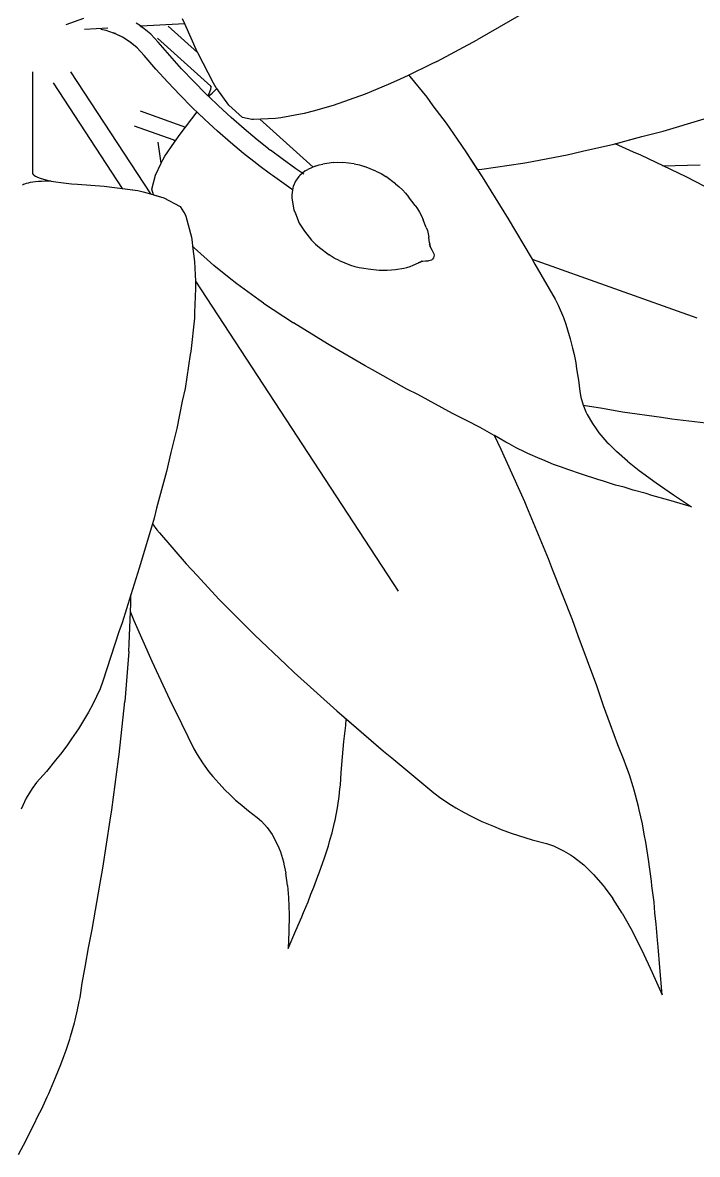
# Model space of a CAD drawing. Header units: metres. Extents: x 244.4 to 340.3, y -4.1 to 64.3.
# Drawn here: x 251.7804 to 252.0138, y 55.7375 to 56.1288 of the extents above; entities that cross this region are included whole.
import ezdxf

# ---------------------------------------------------------------- set-up
doc = ezdxf.new("R2010")
doc.units = ezdxf.units.M
doc.layers.add('Edges', color=7, linetype='Continuous')

msp = doc.modelspace()

# ---------------------------------------------------------------- linework, layer by layer
at = {"layer": 'Edges'}
for p, q in [((251.79543, 56.12818), (251.80155, 56.13038)), ((251.95283, 56.13167), (251.93764, 56.1229)), ((251.80989, 56.12693), (251.80177, 56.12648)), ((251.80744, 56.12651), (251.80911, 56.12616)), ((251.82117, 56.12767), (251.81968, 56.12863)), ((251.8213, 56.12757), (251.82089, 56.12755)), ((251.82117, 56.12767), (251.82185, 56.12716)), ((251.83646, 56.12842), (251.8213, 56.12757)), ((251.8213, 56.12757), (251.82185, 56.12716)), ((251.82466, 56.12481), (251.82185, 56.12716)), ((251.84088, 56.11846), (251.83071, 56.12758)), ((251.83646, 56.12842), (251.83568, 56.13017)), ((251.84088, 56.11846), (251.83646, 56.12842)), ((251.80911, 56.12616), (251.81171, 56.12532)), ((251.81489, 56.12379), (251.81171, 56.12532)), ((251.81489, 56.12379), (251.81201, 56.12518)), ((251.8125, 56.12501), (251.81201, 56.12518)), ((251.81755, 56.12208), (251.81489, 56.12379)), ((251.82724, 56.12209), (251.82466, 56.12481)), ((251.82698, 56.12342), (251.84541, 56.10686)), ((251.92369, 56.11541), (251.93764, 56.1229)), ((251.81755, 56.12208), (251.81718, 56.12239)), ((251.81993, 56.12009), (251.81755, 56.12208)), ((251.81786, 56.12188), (251.81755, 56.12208)), ((251.82246, 56.11741), (251.81993, 56.12009)), ((251.83126, 56.11742), (251.82724, 56.12209)), ((251.82648, 56.11275), (251.82246, 56.11741)), ((251.83536, 56.11289), (251.83126, 56.11742)), ((251.84093, 56.11834), (251.84088, 56.11846)), ((251.84634, 56.10786), (251.84093, 56.11834)), ((251.92369, 56.11541), (251.92145, 56.11435)), ((251.78388, 56.07646), (251.78388, 56.11177)), ((251.79695, 56.11183), (251.82461, 56.06961)), ((251.83059, 56.10821), (251.82648, 56.11275)), ((251.83953, 56.10848), (251.83536, 56.11289)), ((251.92145, 56.11435), (251.91393, 56.11068)), ((251.8149, 56.07145), (251.79102, 56.10795)), ((251.83477, 56.10379), (251.83059, 56.10821)), ((251.84377, 56.1042), (251.83953, 56.10848)), ((251.84541, 56.10686), (251.84546, 56.10676)), ((251.84734, 56.1063), (251.84634, 56.10786)), ((251.90676, 56.10744), (251.89883, 56.10403)), ((251.91077, 56.10913), (251.90676, 56.10744)), ((251.91393, 56.11068), (251.91077, 56.10913)), ((251.91393, 56.11068), (251.9143, 56.11021)), ((251.9143, 56.11021), (251.92019, 56.103)), ((251.83902, 56.0995), (251.83477, 56.10379)), ((251.84448, 56.10352), (251.84377, 56.1042)), ((251.84448, 56.10352), (251.84457, 56.10368)), ((251.84475, 56.10326), (251.84448, 56.10352)), ((251.84457, 56.10368), (251.84498, 56.10451)), ((251.84475, 56.10326), (251.84527, 56.10382)), ((251.84809, 56.10005), (251.84475, 56.10326)), ((251.84498, 56.10451), (251.84528, 56.10524)), ((251.84527, 56.10382), (251.84589, 56.10446)), ((251.84528, 56.10524), (251.84547, 56.10585)), ((251.84554, 56.10635), (251.84546, 56.10676)), ((251.84547, 56.10585), (251.84554, 56.10635)), ((251.84589, 56.10446), (251.84651, 56.10505)), ((251.84651, 56.10505), (251.8471, 56.10558)), ((251.8471, 56.10558), (251.84757, 56.10598)), ((251.84757, 56.10598), (251.84734, 56.1063)), ((251.8517, 56.10026), (251.84757, 56.10598)), ((251.89883, 56.10403), (251.88783, 56.10011)), ((251.92019, 56.103), (251.9223, 56.10007)), ((251.84336, 56.09533), (251.83902, 56.0995)), ((251.85248, 56.09602), (251.84809, 56.10005)), ((251.85645, 56.09597), (251.8517, 56.10026)), ((251.88783, 56.10011), (251.88085, 56.09817)), ((251.9223, 56.10007), (251.92683, 56.09408)), ((251.82098, 56.09829), (251.83668, 56.09271)), ((251.83482, 56.0903), (251.84077, 56.09798)), ((251.84336, 56.09533), (251.8407, 56.09789)), ((251.84776, 56.09129), (251.84336, 56.09533)), ((251.85695, 56.09212), (251.85248, 56.09602)), ((251.85967, 56.09535), (251.85645, 56.09597)), ((251.86022, 56.09529), (251.85967, 56.09535)), ((251.86786, 56.0957), (251.86022, 56.09529)), ((251.86239, 56.0954), (251.88091, 56.07878)), ((251.86967, 56.0959), (251.86786, 56.0957)), ((251.87774, 56.09735), (251.86967, 56.0959)), ((251.88085, 56.09817), (251.87774, 56.09735)), ((252.00193, 56.09131), (252.0161, 56.09559)), ((251.83249, 56.08826), (251.81911, 56.09303)), ((251.85224, 56.08738), (251.84776, 56.09129)), ((251.86149, 56.08834), (251.85695, 56.09212)), ((251.92683, 56.09408), (251.93063, 56.08846)), ((251.99453, 56.08941), (252.00193, 56.09131)), ((251.82833, 56.08027), (251.82724, 56.08747)), ((251.82957, 56.08264), (251.83289, 56.08749)), ((251.83324, 56.08799), (251.83249, 56.08826)), ((251.83279, 56.08815), (251.83289, 56.08749)), ((251.83289, 56.08749), (251.83482, 56.0903)), ((251.8568, 56.08359), (251.85224, 56.08738)), ((251.86543, 56.0852), (251.86149, 56.08834)), ((251.93063, 56.08846), (251.93371, 56.08413)), ((251.98489, 56.08678), (251.99453, 56.08941)), ((251.98528, 56.08688), (251.99453, 56.08941)), ((251.86143, 56.07994), (251.8568, 56.08359)), ((251.86543, 56.0852), (251.86611, 56.0847)), ((251.87012, 56.08168), (251.86611, 56.0847)), ((251.93371, 56.08413), (251.93761, 56.07805)), ((251.93371, 56.08413), (251.93929, 56.07544)), ((251.96873, 56.08308), (251.97407, 56.08435)), ((251.97407, 56.08435), (251.98489, 56.08678)), ((251.99169, 56.08405), (251.98528, 56.08688)), ((251.99419, 56.08296), (251.99169, 56.08405)), ((251.8263, 56.07608), (251.82833, 56.08027)), ((251.82833, 56.08027), (251.82886, 56.08137)), ((251.82886, 56.08137), (251.82957, 56.08264)), ((251.8621, 56.07943), (251.86143, 56.07994)), ((251.86613, 56.07641), (251.8621, 56.07943)), ((251.87488, 56.07829), (251.87012, 56.08168)), ((251.8816, 56.07921), (251.88288, 56.07966)), ((251.88288, 56.07966), (251.88422, 56.0799)), ((251.88773, 56.08047), (251.88422, 56.0799)), ((251.88773, 56.08047), (251.88939, 56.08054)), ((251.88939, 56.08054), (251.89107, 56.0804)), ((251.89504, 56.07998), (251.89107, 56.0804)), ((251.89504, 56.07998), (251.89687, 56.0796)), ((251.89687, 56.0796), (251.89865, 56.07901)), ((251.93916, 56.07819), (251.95343, 56.08021)), ((251.95343, 56.08021), (251.95476, 56.08047)), ((251.95476, 56.08047), (251.96873, 56.08308)), ((252.00984, 56.07544), (251.99419, 56.08296)), ((252.00173, 56.07934), (252.01468, 56.07962)), ((251.78419, 56.07613), (251.78388, 56.07646)), ((251.78425, 56.07607), (251.78419, 56.07613)), ((251.78425, 56.07607), (251.78481, 56.0757)), ((251.78481, 56.0757), (251.78556, 56.07534)), ((251.8251, 56.07119), (251.8263, 56.07608)), ((251.86681, 56.0759), (251.86613, 56.07641)), ((251.87158, 56.0725), (251.86681, 56.0759)), ((251.8759, 56.07561), (251.87471, 56.074)), ((251.87759, 56.07646), (251.87488, 56.07829)), ((251.8759, 56.07561), (251.87622, 56.07598)), ((251.87815, 56.07754), (251.87622, 56.07598)), ((251.87815, 56.07754), (251.87896, 56.07803)), ((251.8816, 56.07921), (251.87896, 56.07803)), ((251.90258, 56.07747), (251.89865, 56.07901)), ((251.90258, 56.07747), (251.90434, 56.07665)), ((251.90434, 56.07665), (251.906, 56.07564)), ((251.90939, 56.07311), (251.906, 56.07564)), ((251.93761, 56.07805), (251.93916, 56.07819)), ((251.78064, 56.07281), (251.78033, 56.07262)), ((251.78107, 56.073), (251.78064, 56.07281)), ((251.78161, 56.07317), (251.78107, 56.073)), ((251.78227, 56.07334), (251.78161, 56.07317)), ((251.78303, 56.07349), (251.78227, 56.07334)), ((251.78388, 56.07363), (251.78303, 56.07349)), ((251.78481, 56.07375), (251.78388, 56.07363)), ((251.78582, 56.07385), (251.78481, 56.07375)), ((251.78556, 56.07534), (251.78648, 56.07499)), ((251.78688, 56.07393), (251.78582, 56.07385)), ((251.78648, 56.07499), (251.78759, 56.07465)), ((251.78799, 56.07399), (251.78688, 56.07393)), ((251.78759, 56.07465), (251.78886, 56.07434)), ((251.78913, 56.07403), (251.78799, 56.07399)), ((251.78886, 56.07434), (251.79028, 56.07404)), ((251.79028, 56.07404), (251.78913, 56.07403)), ((251.79028, 56.07404), (251.79186, 56.07377)), ((251.79186, 56.07377), (251.79356, 56.07352)), ((251.79356, 56.07352), (251.79538, 56.0733)), ((251.79538, 56.0733), (251.79731, 56.07311)), ((251.79731, 56.07311), (251.79934, 56.07295)), ((251.79934, 56.07295), (251.80858, 56.07229)), ((251.80858, 56.07229), (251.82027, 56.07074)), ((251.87374, 56.07104), (251.87158, 56.0725)), ((251.87382, 56.07167), (251.87351, 56.06921)), ((251.87382, 56.07167), (251.87374, 56.07104)), ((251.87397, 56.07214), (251.87382, 56.07167)), ((251.87471, 56.074), (251.87397, 56.07214)), ((251.90939, 56.07311), (251.91059, 56.07206)), ((251.91059, 56.07206), (251.91172, 56.07096)), ((251.93929, 56.07544), (251.94086, 56.07312)), ((251.94086, 56.07312), (251.9483, 56.06102)), ((252.02619, 56.06703), (252.00984, 56.07544)), ((251.8149, 56.07145), (251.82027, 56.07074)), ((251.82027, 56.07074), (251.82208, 56.07034)), ((251.82208, 56.07034), (251.82461, 56.06961)), ((251.82461, 56.06961), (251.82924, 56.06827)), ((251.82569, 56.0693), (251.8251, 56.07119)), ((251.82569, 56.0693), (251.82924, 56.06827)), ((251.82924, 56.06827), (251.83488, 56.06527)), ((251.87351, 56.06921), (251.87353, 56.06826)), ((251.87353, 56.06826), (251.87392, 56.0654)), ((251.87387, 56.07095), (251.87374, 56.07104)), ((251.91172, 56.07096), (251.91278, 56.06979)), ((251.91278, 56.06979), (251.91378, 56.06855)), ((251.91609, 56.06558), (251.91378, 56.06855)), ((251.83488, 56.06527), (251.83656, 56.06245)), ((251.87392, 56.0654), (251.8742, 56.06407)), ((251.8742, 56.06407), (251.8747, 56.0628)), ((251.91609, 56.06558), (251.9169, 56.06442)), ((251.9169, 56.06442), (251.91764, 56.06322)), ((251.83656, 56.06245), (251.8368, 56.06194)), ((251.8368, 56.06194), (251.83872, 56.05462)), ((251.8747, 56.0628), (251.87607, 56.05952)), ((251.91764, 56.06322), (251.9183, 56.06197)), ((251.9183, 56.06197), (251.91887, 56.06067)), ((251.91999, 56.05798), (251.91887, 56.06067)), ((251.9483, 56.06102), (251.95625, 56.04765)), ((251.87607, 56.05952), (251.87689, 56.05807)), ((251.87689, 56.05807), (251.87789, 56.05672)), ((251.87789, 56.05672), (251.88034, 56.05357)), ((251.91999, 56.05798), (251.92038, 56.0569)), ((251.92038, 56.0569), (251.92067, 56.05579)), ((251.83872, 56.05462), (251.839, 56.05285)), ((251.839, 56.05285), (251.83917, 56.05152)), ((251.88034, 56.05357), (251.88163, 56.05221)), ((251.88163, 56.05221), (251.88307, 56.05101)), ((251.92067, 56.05579), (251.92088, 56.05466)), ((251.92115, 56.05265), (251.92088, 56.05466)), ((251.92107, 56.0527), (251.92115, 56.05207)), ((251.92115, 56.05265), (251.92119, 56.05208)), ((251.92123, 56.0519), (251.92115, 56.05207)), ((251.83969, 56.05098), (251.83917, 56.05152)), ((251.83917, 56.05152), (251.83986, 56.04625)), ((251.84651, 56.04482), (251.83969, 56.05098)), ((251.88307, 56.05101), (251.88645, 56.04848)), ((251.88807, 56.04741), (251.88645, 56.04848)), ((251.92123, 56.0519), (251.92121, 56.05184)), ((251.92121, 56.05184), (251.92126, 56.05127)), ((251.92121, 56.05184), (251.92146, 56.05111)), ((251.92146, 56.05111), (251.92177, 56.05035)), ((251.92146, 56.05111), (251.9219, 56.0502)), ((251.9219, 56.0502), (251.92242, 56.04933)), ((251.92242, 56.04933), (251.92261, 56.04888)), ((251.92261, 56.04888), (251.92267, 56.04839)), ((251.92267, 56.04839), (251.92261, 56.0479)), ((251.83986, 56.04625), (251.84004, 56.04156)), ((251.85183, 56.04059), (251.84651, 56.04482)), ((251.8898, 56.04654), (251.88807, 56.04741)), ((251.8898, 56.04654), (251.89375, 56.04499)), ((251.89375, 56.04499), (251.89526, 56.04452)), ((251.89526, 56.04452), (251.89679, 56.04415)), ((251.91218, 56.04395), (251.91331, 56.04419)), ((251.91331, 56.04419), (251.9144, 56.04453)), ((251.9144, 56.04453), (251.91547, 56.04495)), ((251.91547, 56.04495), (251.91732, 56.04578)), ((251.91724, 56.04582), (251.91801, 56.04611)), ((251.91732, 56.04578), (251.91783, 56.04604)), ((251.91801, 56.04611), (251.91804, 56.04615)), ((251.91804, 56.04615), (251.91856, 56.04641)), ((251.91804, 56.04615), (251.91881, 56.04633)), ((251.91881, 56.04633), (251.91956, 56.04646)), ((251.91881, 56.04633), (251.91981, 56.04643)), ((251.91981, 56.04643), (251.92081, 56.04645)), ((251.9213, 56.04653), (251.92081, 56.04645)), ((251.92175, 56.04673), (251.9213, 56.04653)), ((251.92213, 56.04704), (251.92175, 56.04673)), ((251.92243, 56.04744), (251.92213, 56.04704)), ((251.92261, 56.0479), (251.92243, 56.04744)), ((251.95625, 56.04765), (251.95659, 56.04704)), ((251.95659, 56.04704), (251.95753, 56.04531)), ((251.95659, 56.04704), (252.01359, 56.02674)), ((251.95753, 56.04531), (251.96458, 56.03314)), ((251.84004, 56.04156), (251.84012, 56.0394)), ((251.8545, 56.03845), (251.85183, 56.04059)), ((251.89679, 56.04415), (251.89835, 56.04386)), ((251.89835, 56.04386), (251.89993, 56.04367)), ((251.89993, 56.04367), (251.90367, 56.04327)), ((251.90367, 56.04327), (251.90508, 56.04318)), ((251.90508, 56.04318), (251.9065, 56.04319)), ((251.9065, 56.04319), (251.9079, 56.04329)), ((251.9079, 56.04329), (251.9093, 56.04349)), ((251.9093, 56.04349), (251.91218, 56.04395)), ((251.8402, 56.03692), (251.83984, 56.02861)), ((251.84012, 56.0394), (251.8402, 56.03692)), ((251.84012, 56.0394), (251.91022, 55.93227)), ((251.86211, 56.03299), (251.8545, 56.03845)), ((251.86368, 56.03183), (251.86211, 56.03299)), ((251.96458, 56.03314), (251.96561, 56.03115)), ((251.83984, 56.02861), (251.83977, 56.02659)), ((251.86368, 56.03183), (251.87408, 56.02496)), ((251.96561, 56.03115), (251.96742, 56.02687)), ((251.83977, 56.02659), (251.83854, 56.01512)), ((251.88583, 56.0177), (251.87408, 56.02496)), ((251.96742, 56.02687), (251.96827, 56.02453)), ((251.96827, 56.02453), (251.96887, 56.02254)), ((251.96887, 56.02254), (251.9698, 56.0195)), ((251.88693, 56.01708), (251.88583, 56.0177)), ((251.89889, 56.01009), (251.88693, 56.01708)), ((251.9698, 56.0195), (251.97058, 56.01622)), ((251.83835, 56.01404), (251.83653, 56.00235)), ((251.83854, 56.01512), (251.83835, 56.01404)), ((251.97058, 56.01622), (251.97111, 56.01406)), ((251.97111, 56.01406), (251.97167, 56.0112)), ((251.90136, 56.00877), (251.89889, 56.01009)), ((251.97167, 56.0112), (251.97198, 56.00913)), ((251.97198, 56.00913), (251.97261, 56.00523)), ((251.91329, 56.0021), (251.90136, 56.00877)), ((251.97261, 56.00523), (251.97305, 56.00126)), ((251.83653, 56.00235), (251.83556, 55.99787)), ((251.91704, 56.00018), (251.91329, 56.0021)), ((251.97305, 56.00126), (251.97343, 55.99927)), ((251.83556, 55.99787), (251.83374, 55.98852)), ((251.92907, 55.99368), (251.91704, 56.00018)), ((251.97343, 55.99927), (251.97425, 55.99659)), ((251.93389, 55.99129), (251.92907, 55.99368)), ((251.97425, 55.99659), (251.98091, 55.99548)), ((251.97425, 55.99659), (251.97434, 55.99629)), ((251.97434, 55.99629), (251.9752, 55.99423)), ((251.9752, 55.99423), (251.97565, 55.99327)), ((251.98091, 55.99548), (251.98785, 55.99425)), ((251.98785, 55.99425), (252.00135, 55.99236)), ((251.93861, 55.9888), (251.93389, 55.99129)), ((251.97565, 55.99327), (251.97747, 55.99015)), ((251.97747, 55.99015), (251.97872, 55.98837)), ((252.00135, 55.99236), (252.00487, 55.99182)), ((252.00487, 55.99182), (252.02276, 55.98974)), ((251.83374, 55.98852), (251.83166, 55.98015)), ((251.94352, 55.98606), (251.93861, 55.9888)), ((251.94358, 55.98603), (251.94352, 55.98606)), ((251.94592, 55.98122), (251.94358, 55.98603)), ((251.94747, 55.98374), (251.94358, 55.98603)), ((251.97872, 55.98837), (251.97973, 55.987)), ((251.97973, 55.987), (251.98248, 55.9838)), ((251.94865, 55.98313), (251.94747, 55.98374)), ((251.95113, 55.98174), (251.94865, 55.98313)), ((251.95421, 55.98027), (251.95113, 55.98174)), ((251.98248, 55.9838), (251.9831, 55.98317)), ((251.9831, 55.98317), (251.9858, 55.98048)), ((251.83166, 55.98015), (251.83017, 55.97357)), ((251.95408, 55.96309), (251.94592, 55.98122)), ((251.95508, 55.97983), (251.95421, 55.98027)), ((251.95938, 55.97793), (251.95508, 55.97983)), ((251.96028, 55.9776), (251.95938, 55.97793)), ((251.98962, 55.97712), (251.9858, 55.98048)), ((251.96402, 55.97605), (251.96028, 55.9776)), ((251.9668, 55.97508), (251.96402, 55.97605)), ((251.96894, 55.97424), (251.9668, 55.97508)), ((251.97367, 55.97266), (251.96894, 55.97424)), ((251.98962, 55.97712), (251.99361, 55.97396)), ((251.99361, 55.97396), (251.99946, 55.96971)), ((251.83017, 55.97357), (251.82669, 55.96093)), ((251.97965, 55.9707), (251.97367, 55.97266)), ((251.9809, 55.97037), (251.97965, 55.9707)), ((251.98549, 55.9689), (251.9809, 55.97037)), ((251.9884, 55.96815), (251.98549, 55.9689)), ((251.99159, 55.96712), (251.9884, 55.96815)), ((251.99608, 55.96595), (251.99159, 55.96712)), ((251.99797, 55.96532), (251.99608, 55.96595)), ((251.99946, 55.96971), (252.00553, 55.96556)), ((251.95475, 55.96141), (251.95408, 55.96309)), ((252.00389, 55.96373), (251.99797, 55.96532)), ((252.01172, 55.96143), (252.00389, 55.96373)), ((252.00553, 55.96556), (252.01172, 55.96143)), ((251.82669, 55.96093), (251.82582, 55.95748)), ((251.96229, 55.94345), (251.95475, 55.96141)), ((251.82523, 55.95546), (251.8207, 55.94018)), ((251.82582, 55.95748), (251.82523, 55.95546)), ((251.82523, 55.95546), (251.82678, 55.95347)), ((251.82678, 55.95347), (251.82768, 55.95245)), ((251.82768, 55.95245), (251.83692, 55.94165)), ((251.96368, 55.93977), (251.96229, 55.94345)), ((251.8207, 55.94018), (251.81784, 55.93101)), ((251.83692, 55.94165), (251.84069, 55.93766)), ((251.97057, 55.92228), (251.96368, 55.93977)), ((251.84069, 55.93766), (251.8482, 55.92951)), ((251.81784, 55.93101), (251.81481, 55.92132)), ((251.81781, 55.92786), (251.81784, 55.93101)), ((251.81717, 55.91412), (251.81781, 55.92786)), ((251.8482, 55.92951), (251.8553, 55.92247)), ((251.81768, 55.92508), (251.81773, 55.92496)), ((251.81773, 55.92496), (251.81885, 55.92213)), ((251.81481, 55.92132), (251.81367, 55.91813)), ((251.81885, 55.92213), (251.82506, 55.90803)), ((251.8553, 55.92247), (251.86064, 55.91701)), ((251.97251, 55.91681), (251.97057, 55.92228)), ((251.81367, 55.91813), (251.80815, 55.90115)), ((251.86064, 55.91701), (251.87144, 55.90688)), ((251.97898, 55.89951), (251.97251, 55.91681)), ((251.81706, 55.9114), (251.81572, 55.89409)), ((251.81706, 55.9114), (251.81717, 55.91412)), ((251.82506, 55.90803), (251.832, 55.89318)), ((251.87144, 55.90688), (251.87426, 55.90415)), ((251.87426, 55.90415), (251.88907, 55.89088)), ((251.80815, 55.90115), (251.80714, 55.89848)), ((251.9813, 55.89263), (251.97898, 55.89951)), ((251.80714, 55.89848), (251.80463, 55.89313)), ((251.80463, 55.89313), (251.80314, 55.89035)), ((251.81378, 55.8758), (251.81572, 55.89409)), ((251.832, 55.89318), (251.83328, 55.89068)), ((251.98369, 55.88597), (251.9813, 55.89263)), ((251.80177, 55.88809), (251.79969, 55.88464)), ((251.80314, 55.89035), (251.80177, 55.88809)), ((251.83328, 55.89068), (251.83964, 55.87773)), ((251.88907, 55.89088), (251.90523, 55.87694)), ((251.89211, 55.88574), (251.8923, 55.88809)), ((251.8923, 55.88809), (251.90523, 55.87694)), ((251.79969, 55.88464), (251.79725, 55.88113)), ((251.89149, 55.88025), (251.89211, 55.88574)), ((251.98629, 55.87913), (251.98369, 55.88597)), ((251.79725, 55.88113), (251.79565, 55.87879)), ((251.89098, 55.87494), (251.89149, 55.88025)), ((251.79565, 55.87879), (251.79343, 55.87583)), ((251.83964, 55.87773), (251.84075, 55.87571)), ((251.90523, 55.87694), (251.90808, 55.87465)), ((251.98847, 55.87367), (251.98629, 55.87913)), ((251.79173, 55.87379), (251.78858, 55.86988)), ((251.79343, 55.87583), (251.79173, 55.87379)), ((251.81126, 55.85659), (251.81355, 55.87415)), ((251.81355, 55.87415), (251.81378, 55.8758)), ((251.84075, 55.87571), (251.8426, 55.87286)), ((251.8426, 55.87286), (251.84334, 55.87175)), ((251.89055, 55.86949), (251.89098, 55.87494)), ((251.90808, 55.87465), (251.92263, 55.86251)), ((251.98903, 55.87207), (251.98847, 55.87367)), ((251.99027, 55.86869), (251.98903, 55.87207)), ((251.78858, 55.86988), (251.7852, 55.8661)), ((251.84334, 55.87175), (251.84483, 55.86976)), ((251.84483, 55.86976), (251.84616, 55.86817)), ((251.84616, 55.86817), (251.84818, 55.8658)), ((251.89028, 55.86515), (251.89055, 55.86949)), ((251.99151, 55.86457), (251.99027, 55.86869)), ((251.7852, 55.8661), (251.78364, 55.86405)), ((251.84818, 55.8658), (251.85048, 55.86343)), ((251.89014, 55.8639), (251.89028, 55.86515)), ((251.99189, 55.86342), (251.99151, 55.86457)), ((251.78159, 55.86066), (251.78038, 55.8581)), ((251.78364, 55.86405), (251.78159, 55.86066)), ((251.85048, 55.86343), (251.85198, 55.8619)), ((251.85198, 55.8619), (251.85405, 55.85998)), ((251.8894, 55.85814), (251.8899, 55.86127)), ((251.8899, 55.86127), (251.89014, 55.8639)), ((251.92263, 55.86251), (251.92503, 55.86068)), ((251.92503, 55.86068), (251.92876, 55.85825)), ((251.99337, 55.85776), (251.99189, 55.86342)), ((251.78038, 55.8581), (251.77985, 55.85686)), ((251.81069, 55.85306), (251.81126, 55.85659)), ((251.85405, 55.85998), (251.8556, 55.85867)), ((251.8556, 55.85867), (251.85847, 55.85624)), ((251.88844, 55.85307), (251.88928, 55.85726)), ((251.88928, 55.85726), (251.8894, 55.85814)), ((251.92876, 55.85825), (251.93024, 55.85731)), ((251.93024, 55.85731), (251.93308, 55.85569)), ((251.99361, 55.85658), (251.99337, 55.85776)), ((251.99474, 55.85173), (251.99361, 55.85658)), ((251.80815, 55.83642), (251.81069, 55.85306)), ((251.85847, 55.85624), (251.86151, 55.85392)), ((251.86151, 55.85392), (251.86294, 55.85266)), ((251.86294, 55.85266), (251.8649, 55.85053)), ((251.88821, 55.85221), (251.88844, 55.85307)), ((251.93308, 55.85569), (251.93552, 55.85446)), ((251.93552, 55.85446), (251.9392, 55.85263)), ((251.9392, 55.85263), (251.94322, 55.85095)), ((251.8649, 55.85053), (251.86612, 55.84887)), ((251.86612, 55.84887), (251.86666, 55.84808)), ((251.88662, 55.84615), (251.88738, 55.84868)), ((251.88738, 55.84868), (251.88821, 55.85221)), ((251.94322, 55.85095), (251.94585, 55.84984)), ((251.94585, 55.84984), (251.94935, 55.84857)), ((251.94935, 55.84857), (251.9519, 55.84777)), ((251.99535, 55.84816), (251.99474, 55.85173)), ((251.86666, 55.84808), (251.8682, 55.84525)), ((251.8682, 55.84525), (251.86897, 55.84348)), ((251.88611, 55.84419), (251.88662, 55.84615)), ((251.9519, 55.84777), (251.95666, 55.84625)), ((251.95666, 55.84625), (251.96154, 55.84495)), ((251.96154, 55.84495), (251.96394, 55.84413)), ((251.99593, 55.84543), (251.99535, 55.84816)), ((251.99685, 55.83942), (251.99593, 55.84543)), ((251.86897, 55.84348), (251.86952, 55.8421)), ((251.86952, 55.8421), (251.8706, 55.83862)), ((251.88474, 55.83998), (251.88611, 55.84419)), ((251.96394, 55.84413), (251.96747, 55.84248)), ((251.96747, 55.84248), (251.96986, 55.84104)), ((251.96986, 55.84104), (251.97096, 55.84033)), ((251.8706, 55.83862), (251.87077, 55.83787)), ((251.87077, 55.83787), (251.87145, 55.83471)), ((251.88296, 55.83479), (251.88474, 55.83998)), ((251.97096, 55.84033), (251.97444, 55.83758)), ((251.97444, 55.83758), (251.97638, 55.83575)), ((251.99792, 55.83191), (251.99685, 55.83942)), ((251.80722, 55.83132), (251.80815, 55.83642)), ((251.87204, 55.83048), (251.87145, 55.83471)), ((251.88112, 55.82983), (251.88252, 55.83373)), ((251.88252, 55.83373), (251.88296, 55.83479)), ((251.97638, 55.83575), (251.97785, 55.8343)), ((251.97785, 55.8343), (251.98119, 55.83046)), ((251.80446, 55.81524), (251.80722, 55.83132)), ((251.87204, 55.83048), (251.87236, 55.82627)), ((251.88008, 55.82744), (251.88112, 55.82983)), ((251.98119, 55.83046), (251.98184, 55.82959)), ((251.98184, 55.82959), (251.98454, 55.82593)), ((251.99805, 55.83034), (251.99792, 55.83191)), ((251.99879, 55.82464), (251.99805, 55.83034)), ((251.87236, 55.82627), (251.87251, 55.82037)), ((251.8791, 55.82477), (251.88008, 55.82744)), ((251.9878, 55.82084), (251.98454, 55.82593)), ((251.8775, 55.82113), (251.8791, 55.82477)), ((251.99904, 55.82104), (251.99879, 55.82464)), ((251.87251, 55.82037), (251.87241, 55.81448)), ((251.87485, 55.81484), (251.87693, 55.81957)), ((251.87693, 55.81957), (251.8775, 55.82113)), ((251.9878, 55.82084), (251.99074, 55.81561)), ((251.99954, 55.81711), (251.99904, 55.82104)), ((251.8032, 55.80896), (251.80446, 55.81524)), ((251.87223, 55.80862), (251.87485, 55.81484)), ((251.87241, 55.81448), (251.87223, 55.80862)), ((251.99074, 55.81561), (251.99455, 55.80809)), ((251.99991, 55.81161), (251.99954, 55.81711)), ((252.00022, 55.8093), (251.99991, 55.81161)), ((251.80208, 55.80291), (251.8032, 55.80896)), ((251.99455, 55.80809), (251.9981, 55.80039)), ((252.00073, 55.80211), (252.00022, 55.8093)), ((251.80101, 55.7967), (251.80208, 55.80291)), ((252.00156, 55.79265), (252.00073, 55.80211)), ((251.9981, 55.80039), (252.00156, 55.79265)), ((251.80023, 55.79178), (251.80101, 55.7967)), ((251.7994, 55.78741), (251.79995, 55.79037)), ((251.79995, 55.79037), (251.80023, 55.79178)), ((251.79853, 55.78391), (251.7994, 55.78741)), ((251.79698, 55.7783), (251.79831, 55.78294)), ((251.79831, 55.78294), (251.79853, 55.78391)), ((251.79665, 55.77737), (251.79698, 55.7783)), ((251.79541, 55.7735), (251.79665, 55.77737)), ((251.79362, 55.76862), (251.79436, 55.77075)), ((251.79436, 55.77075), (251.79541, 55.7735)), ((251.79176, 55.76408), (251.79362, 55.76862)), ((251.78938, 55.75852), (251.79176, 55.76408)), ((251.78696, 55.75325), (251.78882, 55.7574)), ((251.78882, 55.7574), (251.78938, 55.75852)), ((251.78436, 55.74789), (251.78565, 55.75072)), ((251.78565, 55.75072), (251.78696, 55.75325)), ((251.78234, 55.74408), (251.78436, 55.74789)), ((251.78159, 55.74244), (251.78234, 55.74408)), ((251.77896, 55.73749), (251.78159, 55.74244))]:
    msp.add_line(p, q, dxfattribs=at)

doc.saveas('drawing.dxf')
